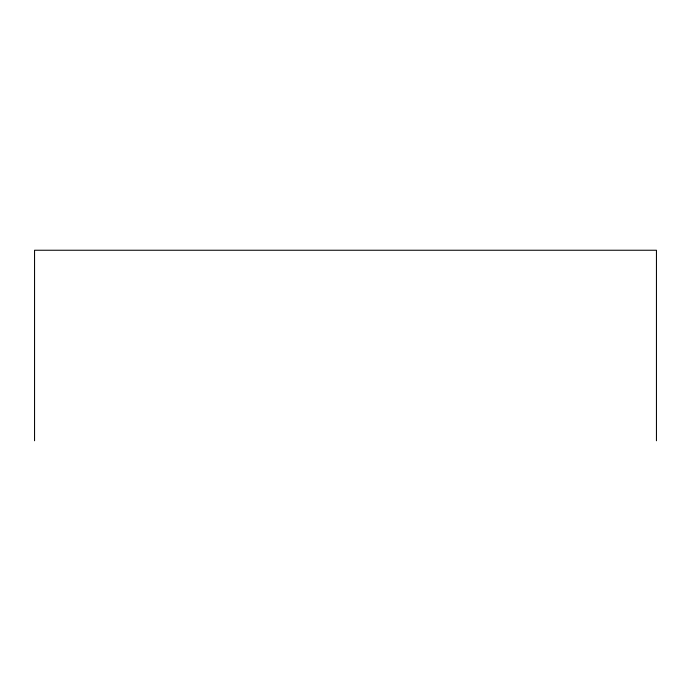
<?xml version="1.0" encoding="UTF-8"?>
<svg xmlns="http://www.w3.org/2000/svg" width="691" height="691" viewBox="0 0 691 691"><rect width="100%" height="100%" fill="white"/><g stroke="black" fill="none" stroke-linecap="round" stroke-linejoin="round"><path stroke-width="1.04" d="M656.45 440.754L656.45 250.246L34.55 250.246L34.55 440.754"/></g></svg>
